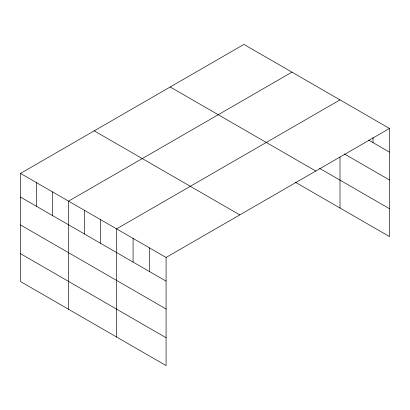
<?xml version="1.0" encoding="UTF-8"?>
<svg xmlns="http://www.w3.org/2000/svg" width="410" height="410" viewBox="0 0 410 410"><rect width="100%" height="100%" fill="white"/><g stroke="black" fill="none" stroke-linecap="round" stroke-linejoin="round"><path stroke-width="0.61" d="M20.5 173.409L166.076 257.454L166.076 365.582L20.5 281.537L20.5 173.409L243.924 44.418L389.5 128.463L389.5 236.59L295.277 182.194M291.966 72.15L68.542 201.146L68.542 309.273M340.003 99.886L116.578 228.877L116.578 337.01M166.076 257.454L389.5 128.463M368.6 140.061L389.5 152.125M344.405 153.965L389.5 180M319.574 168.346L389.5 208.721M170.196 86.981L315.772 171.031M94.228 130.841L239.804 214.886M20.5 197.072L166.076 281.122M20.5 224.946L166.076 308.991M20.5 253.662L166.076 337.712M373.003 137.483L373.003 142.603M340.003 157.045L340.003 208.013M149.578 247.932L149.578 271.594M133.081 238.405L133.081 262.067M100.568 219.637L100.568 243.299M84.552 210.391L84.552 234.054M52.526 191.9L52.526 215.563M36.516 182.655L36.516 206.317"/></g></svg>
